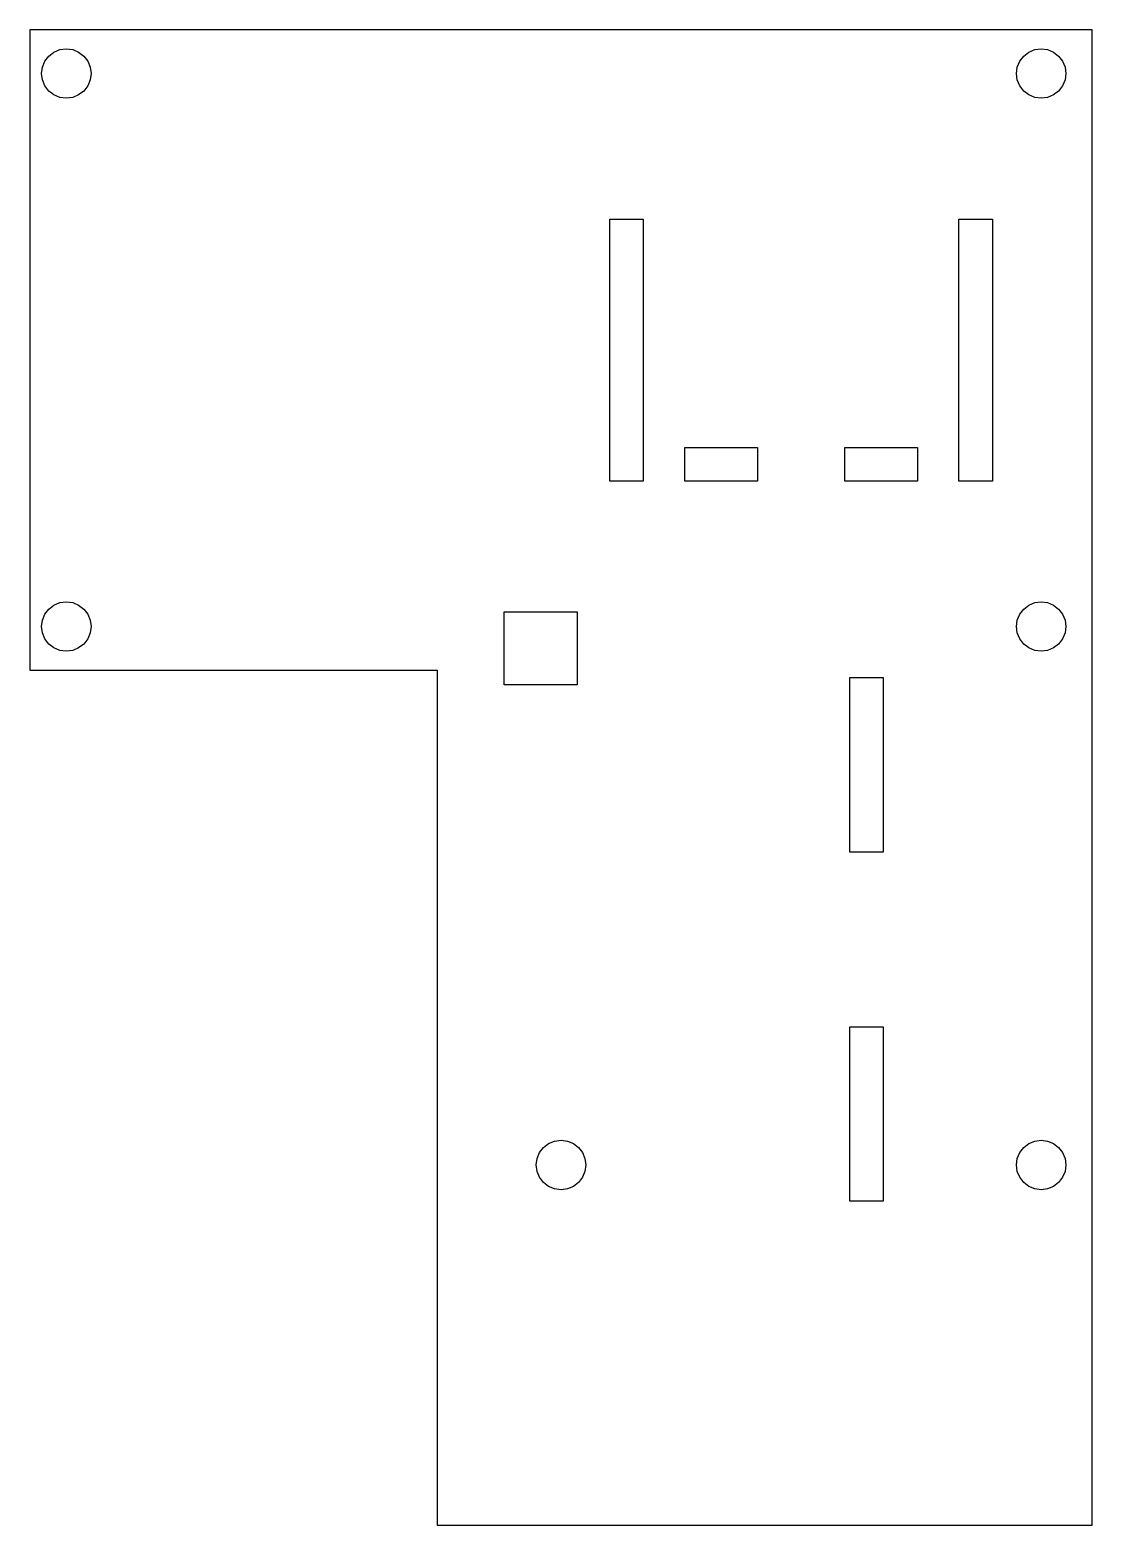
# Model space of a CAD drawing. Header units: metres. Extents: x -53 to 20, y -81 to 22.
import ezdxf

# ---------------------------------------------------------------- set-up
doc = ezdxf.new("R2010")
doc.units = ezdxf.units.M

msp = doc.modelspace()

# ---------------------------------------------------------------- linework, layer by layer
for p, q in [((20, 22), (-53, 22)), ((-53, 22), (-53, -22)), ((20, -80.75), (20, 22)), ((-51.35, 20.4722), (-50.94, 20.6421)), ((-50.94, 20.6421), (-50.5, 20.7)), ((-50.5, 20.7), (-50.06, 20.6421)), ((-50.06, 20.6421), (-49.65, 20.4722)), ((15.65, 20.4722), (16.06, 20.6421)), ((16.06, 20.6421), (16.5, 20.7)), ((16.5, 20.7), (16.94, 20.6421)), ((16.94, 20.6421), (17.35, 20.4722)), ((-52.1421, 19.44), (-51.9722, 19.85)), ((-51.9722, 19.85), (-51.7021, 20.2021)), ((-51.7021, 20.2021), (-51.35, 20.4722)), ((-49.65, 20.4722), (-49.2979, 20.2021)), ((-49.2979, 20.2021), (-49.0278, 19.85)), ((-49.0278, 19.85), (-48.8579, 19.44)), ((14.8579, 19.44), (15.0278, 19.85)), ((15.0278, 19.85), (15.2979, 20.2021)), ((15.2979, 20.2021), (15.65, 20.4722)), ((17.35, 20.4722), (17.7021, 20.2021)), ((17.7021, 20.2021), (17.9722, 19.85)), ((17.9722, 19.85), (18.1421, 19.44)), ((-52.2, 19), (-52.1421, 19.44)), ((-52.1421, 18.56), (-52.2, 19)), ((-51.9722, 18.15), (-52.1421, 18.56)), ((-48.8579, 18.56), (-49.0278, 18.15)), ((-48.8579, 19.44), (-48.8, 19)), ((-48.8, 19), (-48.8579, 18.56)), ((14.8, 19), (14.8579, 19.44)), ((14.8579, 18.56), (14.8, 19)), ((15.0278, 18.15), (14.8579, 18.56)), ((18.1421, 18.56), (17.9722, 18.15)), ((18.1421, 19.44), (18.2, 19)), ((18.2, 19), (18.1421, 18.56)), ((-51.7021, 17.7979), (-51.9722, 18.15)), ((-51.35, 17.5278), (-51.7021, 17.7979)), ((-50.94, 17.3579), (-51.35, 17.5278)), ((-49.65, 17.5278), (-50.06, 17.3579)), ((-49.2979, 17.7979), (-49.65, 17.5278)), ((-49.0278, 18.15), (-49.2979, 17.7979)), ((15.2979, 17.7979), (15.0278, 18.15)), ((15.65, 17.5278), (15.2979, 17.7979)), ((16.06, 17.3579), (15.65, 17.5278)), ((17.35, 17.5278), (16.94, 17.3579)), ((17.7021, 17.7979), (17.35, 17.5278)), ((17.9722, 18.15), (17.7021, 17.7979)), ((-50.5, 17.3), (-50.94, 17.3579)), ((-50.06, 17.3579), (-50.5, 17.3)), ((16.5, 17.3), (16.06, 17.3579)), ((16.94, 17.3579), (16.5, 17.3)), ((-13.15, -9), (-13.15, 9)), ((-13.15, 9), (-10.85, 9)), ((-10.85, 9), (-10.85, -9)), ((10.85, -9), (10.85, 9)), ((10.85, 9), (13.15, 9)), ((13.15, 9), (13.15, -9)), ((-8, -9), (-8, -6.7)), ((-8, -6.7), (-3, -6.7)), ((-3, -6.7), (-3, -9)), ((3, -9), (3, -6.7)), ((3, -6.7), (8, -6.7)), ((8, -6.7), (8, -9)), ((-10.85, -9), (-13.15, -9)), ((-3, -9), (-8, -9)), ((8, -9), (3, -9)), ((13.15, -9), (10.85, -9)), ((-51.35, -17.5278), (-50.94, -17.3579)), ((-50.94, -17.3579), (-50.5, -17.3)), ((-50.5, -17.3), (-50.06, -17.3579)), ((-50.06, -17.3579), (-49.65, -17.5278)), ((15.65, -17.5278), (16.06, -17.3579)), ((16.06, -17.3579), (16.5, -17.3)), ((16.5, -17.3), (16.94, -17.3579)), ((16.94, -17.3579), (17.35, -17.5278)), ((-52.1421, -18.56), (-51.9722, -18.15)), ((-51.9722, -18.15), (-51.7021, -17.7979)), ((-51.7021, -17.7979), (-51.35, -17.5278)), ((-49.65, -17.5278), (-49.2979, -17.7979)), ((-49.2979, -17.7979), (-49.0278, -18.15)), ((-49.0278, -18.15), (-48.8579, -18.56)), ((-20.4, -23), (-20.4, -18)), ((-20.4, -18), (-15.4, -18)), ((-15.4, -18), (-15.4, -23)), ((14.8579, -18.56), (15.0278, -18.15)), ((15.0278, -18.15), (15.2979, -17.7979)), ((15.2979, -17.7979), (15.65, -17.5278)), ((17.35, -17.5278), (17.7021, -17.7979)), ((17.7021, -17.7979), (17.9722, -18.15)), ((17.9722, -18.15), (18.1421, -18.56)), ((-52.2, -19), (-52.1421, -18.56)), ((-52.1421, -19.44), (-52.2, -19)), ((-51.9722, -19.85), (-52.1421, -19.44)), ((-48.8579, -19.44), (-49.0278, -19.85)), ((-48.8579, -18.56), (-48.8, -19)), ((-48.8, -19), (-48.8579, -19.44)), ((14.8, -19), (14.8579, -18.56)), ((14.8579, -19.44), (14.8, -19)), ((15.0278, -19.85), (14.8579, -19.44)), ((18.1421, -19.44), (17.9722, -19.85)), ((18.1421, -18.56), (18.2, -19)), ((18.2, -19), (18.1421, -19.44)), ((-51.7021, -20.2021), (-51.9722, -19.85)), ((-51.35, -20.4722), (-51.7021, -20.2021)), ((-50.94, -20.6421), (-51.35, -20.4722)), ((-49.65, -20.4722), (-50.06, -20.6421)), ((-49.2979, -20.2021), (-49.65, -20.4722)), ((-49.0278, -19.85), (-49.2979, -20.2021)), ((15.2979, -20.2021), (15.0278, -19.85)), ((15.65, -20.4722), (15.2979, -20.2021)), ((16.06, -20.6421), (15.65, -20.4722)), ((17.35, -20.4722), (16.94, -20.6421)), ((17.7021, -20.2021), (17.35, -20.4722)), ((17.9722, -19.85), (17.7021, -20.2021)), ((-50.5, -20.7), (-50.94, -20.6421)), ((-50.06, -20.6421), (-50.5, -20.7)), ((16.5, -20.7), (16.06, -20.6421)), ((16.94, -20.6421), (16.5, -20.7)), ((-53, -22), (-25, -22)), ((-25, -22), (-25, -80.75)), ((3.34999, -34.5), (3.34999, -22.5)), ((3.34999, -22.5), (5.64999, -22.5)), ((5.64999, -22.5), (5.64999, -34.5)), ((-15.4, -23), (-20.4, -23)), ((5.64999, -34.5), (3.34999, -34.5)), ((3.34999, -58.5), (3.34999, -46.5)), ((3.34999, -46.5), (5.64999, -46.5)), ((5.64999, -46.5), (5.64999, -58.5)), ((-17.35, -54.5278), (-16.94, -54.3579)), ((-16.94, -54.3579), (-16.5, -54.3)), ((-16.5, -54.3), (-16.06, -54.3579)), ((-16.06, -54.3579), (-15.65, -54.5278)), ((15.65, -54.5278), (16.06, -54.3579)), ((16.06, -54.3579), (16.5, -54.3)), ((16.5, -54.3), (16.94, -54.3579)), ((16.94, -54.3579), (17.35, -54.5278)), ((-18.1421, -55.56), (-17.9722, -55.15)), ((-17.9722, -55.15), (-17.7021, -54.7979)), ((-17.7021, -54.7979), (-17.35, -54.5278)), ((-15.65, -54.5278), (-15.2979, -54.7979)), ((-15.2979, -54.7979), (-15.0278, -55.15)), ((-15.0278, -55.15), (-14.8579, -55.56)), ((14.8579, -55.56), (15.0278, -55.15)), ((15.0278, -55.15), (15.2979, -54.7979)), ((15.2979, -54.7979), (15.65, -54.5278)), ((17.35, -54.5278), (17.7021, -54.7979)), ((17.7021, -54.7979), (17.9722, -55.15)), ((17.9722, -55.15), (18.1421, -55.56)), ((-18.2, -56), (-18.1421, -55.56)), ((-18.1421, -56.44), (-18.2, -56)), ((-17.9722, -56.85), (-18.1421, -56.44)), ((-14.8579, -56.44), (-15.0278, -56.85)), ((-14.8579, -55.56), (-14.8, -56)), ((-14.8, -56), (-14.8579, -56.44)), ((14.8, -56), (14.8579, -55.56)), ((14.8579, -56.44), (14.8, -56)), ((15.0278, -56.85), (14.8579, -56.44)), ((18.1421, -56.44), (17.9722, -56.85)), ((18.1421, -55.56), (18.2, -56)), ((18.2, -56), (18.1421, -56.44)), ((-17.7021, -57.2021), (-17.9722, -56.85)), ((-17.35, -57.4722), (-17.7021, -57.2021)), ((-16.94, -57.6421), (-17.35, -57.4722)), ((-15.65, -57.4722), (-16.06, -57.6421)), ((-15.2979, -57.2021), (-15.65, -57.4722)), ((-15.0278, -56.85), (-15.2979, -57.2021)), ((15.2979, -57.2021), (15.0278, -56.85)), ((15.65, -57.4722), (15.2979, -57.2021)), ((16.06, -57.6421), (15.65, -57.4722)), ((17.35, -57.4722), (16.94, -57.6421)), ((17.7021, -57.2021), (17.35, -57.4722)), ((17.9722, -56.85), (17.7021, -57.2021)), ((-16.5, -57.7), (-16.94, -57.6421)), ((-16.06, -57.6421), (-16.5, -57.7)), ((5.64999, -58.5), (3.34999, -58.5)), ((16.5, -57.7), (16.06, -57.6421)), ((16.94, -57.6421), (16.5, -57.7)), ((-25, -80.75), (20, -80.75))]:
    msp.add_line(p, q)

doc.saveas('drawing.dxf')
